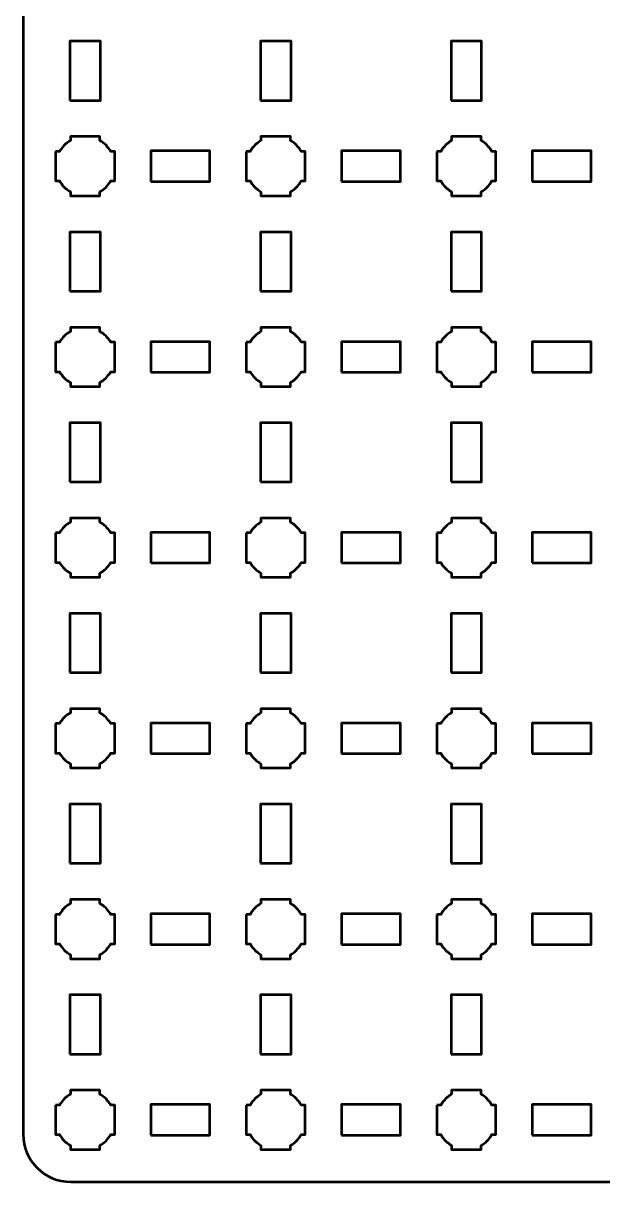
# Model space of a CAD drawing. Header units: centimetres. Extents: x -35.1 to 14.2, y -39.5 to 9.8.
# Drawn here: x -35.15 to -29.07, y -39.5 to -27.35 of the extents above; entities that cross this region are included whole.
import ezdxf

# ---------------------------------------------------------------- set-up
doc = ezdxf.new("R2010")
doc.units = ezdxf.units.CM
doc.header["$MEASUREMENT"] = 0
doc.layers.add('Layer 1', color=7, linetype='Continuous')

msp = doc.modelspace()

# ---------------------------------------------------------------- linework, layer by layer
at = {"layer": 'Layer 1', "color": 250, "lineweight": 53}
for points in [[(-34.66, -28.16), (-34.34, -28.16), (-34.34, -27.54), (-34.66, -27.54), (-34.66, -28.16)], [(-32.66, -28.16), (-32.34, -28.16), (-32.34, -27.54), (-32.66, -27.54), (-32.66, -28.16)], [(-30.66, -28.16), (-30.34, -28.16), (-30.34, -27.54), (-30.66, -27.54), (-30.66, -28.16)], [(-33.81, -29.01), (-33.19, -29.01), (-33.19, -28.69), (-33.81, -28.69), (-33.81, -29.01)], [(-31.81, -29.01), (-31.19, -29.01), (-31.19, -28.69), (-31.81, -28.69), (-31.81, -29.01)], [(-29.81, -29.01), (-29.19, -29.01), (-29.19, -28.69), (-29.81, -28.69), (-29.81, -29.01)], [(-34.66, -30.16), (-34.34, -30.16), (-34.34, -29.54), (-34.66, -29.54), (-34.66, -30.16)], [(-32.66, -30.16), (-32.34, -30.16), (-32.34, -29.54), (-32.66, -29.54), (-32.66, -30.16)], [(-30.66, -30.16), (-30.34, -30.16), (-30.34, -29.54), (-30.66, -29.54), (-30.66, -30.16)], [(-33.81, -31.01), (-33.19, -31.01), (-33.19, -30.69), (-33.81, -30.69), (-33.81, -31.01)], [(-31.81, -31.01), (-31.19, -31.01), (-31.19, -30.69), (-31.81, -30.69), (-31.81, -31.01)], [(-29.81, -31.01), (-29.19, -31.01), (-29.19, -30.69), (-29.81, -30.69), (-29.81, -31.01)], [(-34.66, -32.16), (-34.34, -32.16), (-34.34, -31.54), (-34.66, -31.54), (-34.66, -32.16)], [(-32.66, -32.16), (-32.34, -32.16), (-32.34, -31.54), (-32.66, -31.54), (-32.66, -32.16)], [(-30.66, -32.16), (-30.34, -32.16), (-30.34, -31.54), (-30.66, -31.54), (-30.66, -32.16)], [(-33.81, -33.01), (-33.19, -33.01), (-33.19, -32.69), (-33.81, -32.69), (-33.81, -33.01)], [(-31.81, -33.01), (-31.19, -33.01), (-31.19, -32.69), (-31.81, -32.69), (-31.81, -33.01)], [(-29.81, -33.01), (-29.19, -33.01), (-29.19, -32.69), (-29.81, -32.69), (-29.81, -33.01)], [(-34.66, -34.16), (-34.34, -34.16), (-34.34, -33.54), (-34.66, -33.54), (-34.66, -34.16)], [(-32.66, -34.16), (-32.34, -34.16), (-32.34, -33.54), (-32.66, -33.54), (-32.66, -34.16)], [(-30.66, -34.16), (-30.34, -34.16), (-30.34, -33.54), (-30.66, -33.54), (-30.66, -34.16)], [(-33.81, -35.01), (-33.19, -35.01), (-33.19, -34.69), (-33.81, -34.69), (-33.81, -35.01)], [(-31.81, -35.01), (-31.19, -35.01), (-31.19, -34.69), (-31.81, -34.69), (-31.81, -35.01)], [(-29.81, -35.01), (-29.19, -35.01), (-29.19, -34.69), (-29.81, -34.69), (-29.81, -35.01)], [(-34.66, -36.16), (-34.34, -36.16), (-34.34, -35.54), (-34.66, -35.54), (-34.66, -36.16)], [(-32.66, -36.16), (-32.34, -36.16), (-32.34, -35.54), (-32.66, -35.54), (-32.66, -36.16)], [(-30.66, -36.16), (-30.34, -36.16), (-30.34, -35.54), (-30.66, -35.54), (-30.66, -36.16)], [(-33.81, -37.01), (-33.19, -37.01), (-33.19, -36.69), (-33.81, -36.69), (-33.81, -37.01)], [(-31.81, -37.01), (-31.19, -37.01), (-31.19, -36.69), (-31.81, -36.69), (-31.81, -37.01)], [(-29.81, -37.01), (-29.19, -37.01), (-29.19, -36.69), (-29.81, -36.69), (-29.81, -37.01)], [(-34.66, -38.16), (-34.34, -38.16), (-34.34, -37.54), (-34.66, -37.54), (-34.66, -38.16)], [(-32.66, -38.16), (-32.34, -38.16), (-32.34, -37.54), (-32.66, -37.54), (-32.66, -38.16)], [(-30.66, -38.16), (-30.34, -38.16), (-30.34, -37.54), (-30.66, -37.54), (-30.66, -38.16)], [(-33.81, -39.01), (-33.19, -39.01), (-33.19, -38.69), (-33.81, -38.69), (-33.81, -39.01)], [(-31.81, -39.01), (-31.19, -39.01), (-31.19, -38.69), (-31.81, -38.69), (-31.81, -39.01)], [(-29.81, -39.01), (-29.19, -39.01), (-29.19, -38.69), (-29.81, -38.69), (-29.81, -39.01)]]:
    msp.add_lwpolyline(points, close=True, dxfattribs=at)
msp.add_open_spline([(-35.15, -39), (-35.15, -39), (-35.15, 9.3), (-35.15, 9.3), (-35.15, 9.3), (-35.15, 9.57609), (-34.92609, 9.8), (-34.65, 9.8), (-34.65, 9.8), (-34.65, 9.8), (13.65, 9.8), (13.65, 9.8), (13.65, 9.8), (13.92609, 9.8), (14.15, 9.57609), (14.15, 9.3), (14.15, 9.3), (14.15, 9.3), (14.15, -39), (14.15, -39), (14.15, -39), (14.15, -39.27609), (13.92609, -39.5), (13.65, -39.5), (13.65, -39.5), (13.65, -39.5), (-34.65, -39.5), (-34.65, -39.5), (-34.65, -39.5), (-34.92609, -39.5), (-35.15, -39.27609), (-35.15, -39)], degree=3, knots=[0, 0, 0, 0, 0.125, 0.125, 0.125, 0.125, 0.25, 0.25, 0.25, 0.25, 0.375, 0.375, 0.375, 0.375, 0.5, 0.5, 0.5, 0.5, 0.625, 0.625, 0.625, 0.625, 0.75, 0.75, 0.75, 0.75, 0.875, 0.875, 0.875, 0.875, 1, 1, 1, 1], dxfattribs=at)
at = {"layer": 'Layer 1', "lineweight": 53}
for points in [[(-34.81, -28.695), (-34.81, -28.695), (-34.76851, -28.695), (-34.76851, -28.695), (-34.76851, -28.695), (-34.74128, -28.64795), (-34.70205, -28.60872), (-34.655, -28.58149), (-34.655, -28.58149), (-34.655, -28.58149), (-34.655, -28.54), (-34.655, -28.54), (-34.655, -28.54), (-34.655, -28.54), (-34.5, -28.54), (-34.5, -28.54), (-34.5, -28.54), (-34.5, -28.54), (-34.345, -28.54), (-34.345, -28.54), (-34.345, -28.54), (-34.345, -28.54), (-34.345, -28.58149), (-34.345, -28.58149), (-34.345, -28.58149), (-34.29795, -28.60872), (-34.25872, -28.64795), (-34.23149, -28.695), (-34.23149, -28.695), (-34.23149, -28.695), (-34.19, -28.695), (-34.19, -28.695), (-34.19, -28.695), (-34.19, -28.695), (-34.19, -28.85), (-34.19, -28.85), (-34.19, -28.85), (-34.19, -28.85), (-34.19, -29.005), (-34.19, -29.005), (-34.19, -29.005), (-34.19, -29.005), (-34.23149, -29.005), (-34.23149, -29.005), (-34.23149, -29.005), (-34.25872, -29.05205), (-34.29795, -29.09128), (-34.345, -29.11851), (-34.345, -29.11851), (-34.345, -29.11851), (-34.345, -29.16), (-34.345, -29.16), (-34.345, -29.16), (-34.345, -29.16), (-34.5, -29.16), (-34.5, -29.16), (-34.5, -29.16), (-34.5, -29.16), (-34.655, -29.16), (-34.655, -29.16), (-34.655, -29.16), (-34.655, -29.16), (-34.655, -29.11851), (-34.655, -29.11851), (-34.655, -29.11851), (-34.70205, -29.09128), (-34.74128, -29.05205), (-34.76851, -29.005), (-34.76851, -29.005), (-34.76851, -29.005), (-34.81, -29.005), (-34.81, -29.005), (-34.81, -29.005), (-34.81, -29.005), (-34.81, -28.85), (-34.81, -28.85), (-34.81, -28.85), (-34.81, -28.85), (-34.81, -28.695), (-34.81, -28.695)], [(-32.81, -28.695), (-32.81, -28.695), (-32.76851, -28.695), (-32.76851, -28.695), (-32.76851, -28.695), (-32.74128, -28.64795), (-32.70205, -28.60872), (-32.655, -28.58149), (-32.655, -28.58149), (-32.655, -28.58149), (-32.655, -28.54), (-32.655, -28.54), (-32.655, -28.54), (-32.655, -28.54), (-32.5, -28.54), (-32.5, -28.54), (-32.5, -28.54), (-32.5, -28.54), (-32.345, -28.54), (-32.345, -28.54), (-32.345, -28.54), (-32.345, -28.54), (-32.345, -28.58149), (-32.345, -28.58149), (-32.345, -28.58149), (-32.29795, -28.60872), (-32.25872, -28.64795), (-32.23149, -28.695), (-32.23149, -28.695), (-32.23149, -28.695), (-32.19, -28.695), (-32.19, -28.695), (-32.19, -28.695), (-32.19, -28.695), (-32.19, -28.85), (-32.19, -28.85), (-32.19, -28.85), (-32.19, -28.85), (-32.19, -29.005), (-32.19, -29.005), (-32.19, -29.005), (-32.19, -29.005), (-32.23149, -29.005), (-32.23149, -29.005), (-32.23149, -29.005), (-32.25872, -29.05205), (-32.29795, -29.09128), (-32.345, -29.11851), (-32.345, -29.11851), (-32.345, -29.11851), (-32.345, -29.16), (-32.345, -29.16), (-32.345, -29.16), (-32.345, -29.16), (-32.5, -29.16), (-32.5, -29.16), (-32.5, -29.16), (-32.5, -29.16), (-32.655, -29.16), (-32.655, -29.16), (-32.655, -29.16), (-32.655, -29.16), (-32.655, -29.11851), (-32.655, -29.11851), (-32.655, -29.11851), (-32.70205, -29.09128), (-32.74128, -29.05205), (-32.76851, -29.005), (-32.76851, -29.005), (-32.76851, -29.005), (-32.81, -29.005), (-32.81, -29.005), (-32.81, -29.005), (-32.81, -29.005), (-32.81, -28.85), (-32.81, -28.85), (-32.81, -28.85), (-32.81, -28.85), (-32.81, -28.695), (-32.81, -28.695)], [(-30.81, -28.695), (-30.81, -28.695), (-30.76851, -28.695), (-30.76851, -28.695), (-30.76851, -28.695), (-30.74128, -28.64795), (-30.70205, -28.60872), (-30.655, -28.58149), (-30.655, -28.58149), (-30.655, -28.58149), (-30.655, -28.54), (-30.655, -28.54), (-30.655, -28.54), (-30.655, -28.54), (-30.5, -28.54), (-30.5, -28.54), (-30.5, -28.54), (-30.5, -28.54), (-30.345, -28.54), (-30.345, -28.54), (-30.345, -28.54), (-30.345, -28.54), (-30.345, -28.58149), (-30.345, -28.58149), (-30.345, -28.58149), (-30.29795, -28.60872), (-30.25872, -28.64795), (-30.23149, -28.695), (-30.23149, -28.695), (-30.23149, -28.695), (-30.19, -28.695), (-30.19, -28.695), (-30.19, -28.695), (-30.19, -28.695), (-30.19, -28.85), (-30.19, -28.85), (-30.19, -28.85), (-30.19, -28.85), (-30.19, -29.005), (-30.19, -29.005), (-30.19, -29.005), (-30.19, -29.005), (-30.23149, -29.005), (-30.23149, -29.005), (-30.23149, -29.005), (-30.25872, -29.05205), (-30.29795, -29.09128), (-30.345, -29.11851), (-30.345, -29.11851), (-30.345, -29.11851), (-30.345, -29.16), (-30.345, -29.16), (-30.345, -29.16), (-30.345, -29.16), (-30.5, -29.16), (-30.5, -29.16), (-30.5, -29.16), (-30.5, -29.16), (-30.655, -29.16), (-30.655, -29.16), (-30.655, -29.16), (-30.655, -29.16), (-30.655, -29.11851), (-30.655, -29.11851), (-30.655, -29.11851), (-30.70205, -29.09128), (-30.74128, -29.05205), (-30.76851, -29.005), (-30.76851, -29.005), (-30.76851, -29.005), (-30.81, -29.005), (-30.81, -29.005), (-30.81, -29.005), (-30.81, -29.005), (-30.81, -28.85), (-30.81, -28.85), (-30.81, -28.85), (-30.81, -28.85), (-30.81, -28.695), (-30.81, -28.695)], [(-34.81, -30.695), (-34.81, -30.695), (-34.76851, -30.695), (-34.76851, -30.695), (-34.76851, -30.695), (-34.74128, -30.64795), (-34.70205, -30.60872), (-34.655, -30.58149), (-34.655, -30.58149), (-34.655, -30.58149), (-34.655, -30.54), (-34.655, -30.54), (-34.655, -30.54), (-34.655, -30.54), (-34.5, -30.54), (-34.5, -30.54), (-34.5, -30.54), (-34.5, -30.54), (-34.345, -30.54), (-34.345, -30.54), (-34.345, -30.54), (-34.345, -30.54), (-34.345, -30.58149), (-34.345, -30.58149), (-34.345, -30.58149), (-34.29795, -30.60872), (-34.25872, -30.64795), (-34.23149, -30.695), (-34.23149, -30.695), (-34.23149, -30.695), (-34.19, -30.695), (-34.19, -30.695), (-34.19, -30.695), (-34.19, -30.695), (-34.19, -30.85), (-34.19, -30.85), (-34.19, -30.85), (-34.19, -30.85), (-34.19, -31.005), (-34.19, -31.005), (-34.19, -31.005), (-34.19, -31.005), (-34.23149, -31.005), (-34.23149, -31.005), (-34.23149, -31.005), (-34.25872, -31.05205), (-34.29795, -31.09128), (-34.345, -31.11851), (-34.345, -31.11851), (-34.345, -31.11851), (-34.345, -31.16), (-34.345, -31.16), (-34.345, -31.16), (-34.345, -31.16), (-34.5, -31.16), (-34.5, -31.16), (-34.5, -31.16), (-34.5, -31.16), (-34.655, -31.16), (-34.655, -31.16), (-34.655, -31.16), (-34.655, -31.16), (-34.655, -31.11851), (-34.655, -31.11851), (-34.655, -31.11851), (-34.70205, -31.09128), (-34.74128, -31.05205), (-34.76851, -31.005), (-34.76851, -31.005), (-34.76851, -31.005), (-34.81, -31.005), (-34.81, -31.005), (-34.81, -31.005), (-34.81, -31.005), (-34.81, -30.85), (-34.81, -30.85), (-34.81, -30.85), (-34.81, -30.85), (-34.81, -30.695), (-34.81, -30.695)], [(-32.81, -30.695), (-32.81, -30.695), (-32.76851, -30.695), (-32.76851, -30.695), (-32.76851, -30.695), (-32.74128, -30.64795), (-32.70205, -30.60872), (-32.655, -30.58149), (-32.655, -30.58149), (-32.655, -30.58149), (-32.655, -30.54), (-32.655, -30.54), (-32.655, -30.54), (-32.655, -30.54), (-32.5, -30.54), (-32.5, -30.54), (-32.5, -30.54), (-32.5, -30.54), (-32.345, -30.54), (-32.345, -30.54), (-32.345, -30.54), (-32.345, -30.54), (-32.345, -30.58149), (-32.345, -30.58149), (-32.345, -30.58149), (-32.29795, -30.60872), (-32.25872, -30.64795), (-32.23149, -30.695), (-32.23149, -30.695), (-32.23149, -30.695), (-32.19, -30.695), (-32.19, -30.695), (-32.19, -30.695), (-32.19, -30.695), (-32.19, -30.85), (-32.19, -30.85), (-32.19, -30.85), (-32.19, -30.85), (-32.19, -31.005), (-32.19, -31.005), (-32.19, -31.005), (-32.19, -31.005), (-32.23149, -31.005), (-32.23149, -31.005), (-32.23149, -31.005), (-32.25872, -31.05205), (-32.29795, -31.09128), (-32.345, -31.11851), (-32.345, -31.11851), (-32.345, -31.11851), (-32.345, -31.16), (-32.345, -31.16), (-32.345, -31.16), (-32.345, -31.16), (-32.5, -31.16), (-32.5, -31.16), (-32.5, -31.16), (-32.5, -31.16), (-32.655, -31.16), (-32.655, -31.16), (-32.655, -31.16), (-32.655, -31.16), (-32.655, -31.11851), (-32.655, -31.11851), (-32.655, -31.11851), (-32.70205, -31.09128), (-32.74128, -31.05205), (-32.76851, -31.005), (-32.76851, -31.005), (-32.76851, -31.005), (-32.81, -31.005), (-32.81, -31.005), (-32.81, -31.005), (-32.81, -31.005), (-32.81, -30.85), (-32.81, -30.85), (-32.81, -30.85), (-32.81, -30.85), (-32.81, -30.695), (-32.81, -30.695)], [(-30.81, -30.695), (-30.81, -30.695), (-30.76851, -30.695), (-30.76851, -30.695), (-30.76851, -30.695), (-30.74128, -30.64795), (-30.70205, -30.60872), (-30.655, -30.58149), (-30.655, -30.58149), (-30.655, -30.58149), (-30.655, -30.54), (-30.655, -30.54), (-30.655, -30.54), (-30.655, -30.54), (-30.5, -30.54), (-30.5, -30.54), (-30.5, -30.54), (-30.5, -30.54), (-30.345, -30.54), (-30.345, -30.54), (-30.345, -30.54), (-30.345, -30.54), (-30.345, -30.58149), (-30.345, -30.58149), (-30.345, -30.58149), (-30.29795, -30.60872), (-30.25872, -30.64795), (-30.23149, -30.695), (-30.23149, -30.695), (-30.23149, -30.695), (-30.19, -30.695), (-30.19, -30.695), (-30.19, -30.695), (-30.19, -30.695), (-30.19, -30.85), (-30.19, -30.85), (-30.19, -30.85), (-30.19, -30.85), (-30.19, -31.005), (-30.19, -31.005), (-30.19, -31.005), (-30.19, -31.005), (-30.23149, -31.005), (-30.23149, -31.005), (-30.23149, -31.005), (-30.25872, -31.05205), (-30.29795, -31.09128), (-30.345, -31.11851), (-30.345, -31.11851), (-30.345, -31.11851), (-30.345, -31.16), (-30.345, -31.16), (-30.345, -31.16), (-30.345, -31.16), (-30.5, -31.16), (-30.5, -31.16), (-30.5, -31.16), (-30.5, -31.16), (-30.655, -31.16), (-30.655, -31.16), (-30.655, -31.16), (-30.655, -31.16), (-30.655, -31.11851), (-30.655, -31.11851), (-30.655, -31.11851), (-30.70205, -31.09128), (-30.74128, -31.05205), (-30.76851, -31.005), (-30.76851, -31.005), (-30.76851, -31.005), (-30.81, -31.005), (-30.81, -31.005), (-30.81, -31.005), (-30.81, -31.005), (-30.81, -30.85), (-30.81, -30.85), (-30.81, -30.85), (-30.81, -30.85), (-30.81, -30.695), (-30.81, -30.695)], [(-34.81, -32.695), (-34.81, -32.695), (-34.76851, -32.695), (-34.76851, -32.695), (-34.76851, -32.695), (-34.74128, -32.64795), (-34.70205, -32.60872), (-34.655, -32.58149), (-34.655, -32.58149), (-34.655, -32.58149), (-34.655, -32.54), (-34.655, -32.54), (-34.655, -32.54), (-34.655, -32.54), (-34.5, -32.54), (-34.5, -32.54), (-34.5, -32.54), (-34.5, -32.54), (-34.345, -32.54), (-34.345, -32.54), (-34.345, -32.54), (-34.345, -32.54), (-34.345, -32.58149), (-34.345, -32.58149), (-34.345, -32.58149), (-34.29795, -32.60872), (-34.25872, -32.64795), (-34.23149, -32.695), (-34.23149, -32.695), (-34.23149, -32.695), (-34.19, -32.695), (-34.19, -32.695), (-34.19, -32.695), (-34.19, -32.695), (-34.19, -32.85), (-34.19, -32.85), (-34.19, -32.85), (-34.19, -32.85), (-34.19, -33.005), (-34.19, -33.005), (-34.19, -33.005), (-34.19, -33.005), (-34.23149, -33.005), (-34.23149, -33.005), (-34.23149, -33.005), (-34.25872, -33.05205), (-34.29795, -33.09128), (-34.345, -33.11851), (-34.345, -33.11851), (-34.345, -33.11851), (-34.345, -33.16), (-34.345, -33.16), (-34.345, -33.16), (-34.345, -33.16), (-34.5, -33.16), (-34.5, -33.16), (-34.5, -33.16), (-34.5, -33.16), (-34.655, -33.16), (-34.655, -33.16), (-34.655, -33.16), (-34.655, -33.16), (-34.655, -33.11851), (-34.655, -33.11851), (-34.655, -33.11851), (-34.70205, -33.09128), (-34.74128, -33.05205), (-34.76851, -33.005), (-34.76851, -33.005), (-34.76851, -33.005), (-34.81, -33.005), (-34.81, -33.005), (-34.81, -33.005), (-34.81, -33.005), (-34.81, -32.85), (-34.81, -32.85), (-34.81, -32.85), (-34.81, -32.85), (-34.81, -32.695), (-34.81, -32.695)], [(-32.81, -32.695), (-32.81, -32.695), (-32.76851, -32.695), (-32.76851, -32.695), (-32.76851, -32.695), (-32.74128, -32.64795), (-32.70205, -32.60872), (-32.655, -32.58149), (-32.655, -32.58149), (-32.655, -32.58149), (-32.655, -32.54), (-32.655, -32.54), (-32.655, -32.54), (-32.655, -32.54), (-32.5, -32.54), (-32.5, -32.54), (-32.5, -32.54), (-32.5, -32.54), (-32.345, -32.54), (-32.345, -32.54), (-32.345, -32.54), (-32.345, -32.54), (-32.345, -32.58149), (-32.345, -32.58149), (-32.345, -32.58149), (-32.29795, -32.60872), (-32.25872, -32.64795), (-32.23149, -32.695), (-32.23149, -32.695), (-32.23149, -32.695), (-32.19, -32.695), (-32.19, -32.695), (-32.19, -32.695), (-32.19, -32.695), (-32.19, -32.85), (-32.19, -32.85), (-32.19, -32.85), (-32.19, -32.85), (-32.19, -33.005), (-32.19, -33.005), (-32.19, -33.005), (-32.19, -33.005), (-32.23149, -33.005), (-32.23149, -33.005), (-32.23149, -33.005), (-32.25872, -33.05205), (-32.29795, -33.09128), (-32.345, -33.11851), (-32.345, -33.11851), (-32.345, -33.11851), (-32.345, -33.16), (-32.345, -33.16), (-32.345, -33.16), (-32.345, -33.16), (-32.5, -33.16), (-32.5, -33.16), (-32.5, -33.16), (-32.5, -33.16), (-32.655, -33.16), (-32.655, -33.16), (-32.655, -33.16), (-32.655, -33.16), (-32.655, -33.11851), (-32.655, -33.11851), (-32.655, -33.11851), (-32.70205, -33.09128), (-32.74128, -33.05205), (-32.76851, -33.005), (-32.76851, -33.005), (-32.76851, -33.005), (-32.81, -33.005), (-32.81, -33.005), (-32.81, -33.005), (-32.81, -33.005), (-32.81, -32.85), (-32.81, -32.85), (-32.81, -32.85), (-32.81, -32.85), (-32.81, -32.695), (-32.81, -32.695)], [(-30.81, -32.695), (-30.81, -32.695), (-30.76851, -32.695), (-30.76851, -32.695), (-30.76851, -32.695), (-30.74128, -32.64795), (-30.70205, -32.60872), (-30.655, -32.58149), (-30.655, -32.58149), (-30.655, -32.58149), (-30.655, -32.54), (-30.655, -32.54), (-30.655, -32.54), (-30.655, -32.54), (-30.5, -32.54), (-30.5, -32.54), (-30.5, -32.54), (-30.5, -32.54), (-30.345, -32.54), (-30.345, -32.54), (-30.345, -32.54), (-30.345, -32.54), (-30.345, -32.58149), (-30.345, -32.58149), (-30.345, -32.58149), (-30.29795, -32.60872), (-30.25872, -32.64795), (-30.23149, -32.695), (-30.23149, -32.695), (-30.23149, -32.695), (-30.19, -32.695), (-30.19, -32.695), (-30.19, -32.695), (-30.19, -32.695), (-30.19, -32.85), (-30.19, -32.85), (-30.19, -32.85), (-30.19, -32.85), (-30.19, -33.005), (-30.19, -33.005), (-30.19, -33.005), (-30.19, -33.005), (-30.23149, -33.005), (-30.23149, -33.005), (-30.23149, -33.005), (-30.25872, -33.05205), (-30.29795, -33.09128), (-30.345, -33.11851), (-30.345, -33.11851), (-30.345, -33.11851), (-30.345, -33.16), (-30.345, -33.16), (-30.345, -33.16), (-30.345, -33.16), (-30.5, -33.16), (-30.5, -33.16), (-30.5, -33.16), (-30.5, -33.16), (-30.655, -33.16), (-30.655, -33.16), (-30.655, -33.16), (-30.655, -33.16), (-30.655, -33.11851), (-30.655, -33.11851), (-30.655, -33.11851), (-30.70205, -33.09128), (-30.74128, -33.05205), (-30.76851, -33.005), (-30.76851, -33.005), (-30.76851, -33.005), (-30.81, -33.005), (-30.81, -33.005), (-30.81, -33.005), (-30.81, -33.005), (-30.81, -32.85), (-30.81, -32.85), (-30.81, -32.85), (-30.81, -32.85), (-30.81, -32.695), (-30.81, -32.695)], [(-34.81, -34.695), (-34.81, -34.695), (-34.76851, -34.695), (-34.76851, -34.695), (-34.76851, -34.695), (-34.74128, -34.64795), (-34.70205, -34.60872), (-34.655, -34.58149), (-34.655, -34.58149), (-34.655, -34.58149), (-34.655, -34.54), (-34.655, -34.54), (-34.655, -34.54), (-34.655, -34.54), (-34.5, -34.54), (-34.5, -34.54), (-34.5, -34.54), (-34.5, -34.54), (-34.345, -34.54), (-34.345, -34.54), (-34.345, -34.54), (-34.345, -34.54), (-34.345, -34.58149), (-34.345, -34.58149), (-34.345, -34.58149), (-34.29795, -34.60872), (-34.25872, -34.64795), (-34.23149, -34.695), (-34.23149, -34.695), (-34.23149, -34.695), (-34.19, -34.695), (-34.19, -34.695), (-34.19, -34.695), (-34.19, -34.695), (-34.19, -34.85), (-34.19, -34.85), (-34.19, -34.85), (-34.19, -34.85), (-34.19, -35.005), (-34.19, -35.005), (-34.19, -35.005), (-34.19, -35.005), (-34.23149, -35.005), (-34.23149, -35.005), (-34.23149, -35.005), (-34.25872, -35.05205), (-34.29795, -35.09128), (-34.345, -35.11851), (-34.345, -35.11851), (-34.345, -35.11851), (-34.345, -35.16), (-34.345, -35.16), (-34.345, -35.16), (-34.345, -35.16), (-34.5, -35.16), (-34.5, -35.16), (-34.5, -35.16), (-34.5, -35.16), (-34.655, -35.16), (-34.655, -35.16), (-34.655, -35.16), (-34.655, -35.16), (-34.655, -35.11851), (-34.655, -35.11851), (-34.655, -35.11851), (-34.70205, -35.09128), (-34.74128, -35.05205), (-34.76851, -35.005), (-34.76851, -35.005), (-34.76851, -35.005), (-34.81, -35.005), (-34.81, -35.005), (-34.81, -35.005), (-34.81, -35.005), (-34.81, -34.85), (-34.81, -34.85), (-34.81, -34.85), (-34.81, -34.85), (-34.81, -34.695), (-34.81, -34.695)], [(-32.81, -34.695), (-32.81, -34.695), (-32.76851, -34.695), (-32.76851, -34.695), (-32.76851, -34.695), (-32.74128, -34.64795), (-32.70205, -34.60872), (-32.655, -34.58149), (-32.655, -34.58149), (-32.655, -34.58149), (-32.655, -34.54), (-32.655, -34.54), (-32.655, -34.54), (-32.655, -34.54), (-32.5, -34.54), (-32.5, -34.54), (-32.5, -34.54), (-32.5, -34.54), (-32.345, -34.54), (-32.345, -34.54), (-32.345, -34.54), (-32.345, -34.54), (-32.345, -34.58149), (-32.345, -34.58149), (-32.345, -34.58149), (-32.29795, -34.60872), (-32.25872, -34.64795), (-32.23149, -34.695), (-32.23149, -34.695), (-32.23149, -34.695), (-32.19, -34.695), (-32.19, -34.695), (-32.19, -34.695), (-32.19, -34.695), (-32.19, -34.85), (-32.19, -34.85), (-32.19, -34.85), (-32.19, -34.85), (-32.19, -35.005), (-32.19, -35.005), (-32.19, -35.005), (-32.19, -35.005), (-32.23149, -35.005), (-32.23149, -35.005), (-32.23149, -35.005), (-32.25872, -35.05205), (-32.29795, -35.09128), (-32.345, -35.11851), (-32.345, -35.11851), (-32.345, -35.11851), (-32.345, -35.16), (-32.345, -35.16), (-32.345, -35.16), (-32.345, -35.16), (-32.5, -35.16), (-32.5, -35.16), (-32.5, -35.16), (-32.5, -35.16), (-32.655, -35.16), (-32.655, -35.16), (-32.655, -35.16), (-32.655, -35.16), (-32.655, -35.11851), (-32.655, -35.11851), (-32.655, -35.11851), (-32.70205, -35.09128), (-32.74128, -35.05205), (-32.76851, -35.005), (-32.76851, -35.005), (-32.76851, -35.005), (-32.81, -35.005), (-32.81, -35.005), (-32.81, -35.005), (-32.81, -35.005), (-32.81, -34.85), (-32.81, -34.85), (-32.81, -34.85), (-32.81, -34.85), (-32.81, -34.695), (-32.81, -34.695)], [(-30.81, -34.695), (-30.81, -34.695), (-30.76851, -34.695), (-30.76851, -34.695), (-30.76851, -34.695), (-30.74128, -34.64795), (-30.70205, -34.60872), (-30.655, -34.58149), (-30.655, -34.58149), (-30.655, -34.58149), (-30.655, -34.54), (-30.655, -34.54), (-30.655, -34.54), (-30.655, -34.54), (-30.5, -34.54), (-30.5, -34.54), (-30.5, -34.54), (-30.5, -34.54), (-30.345, -34.54), (-30.345, -34.54), (-30.345, -34.54), (-30.345, -34.54), (-30.345, -34.58149), (-30.345, -34.58149), (-30.345, -34.58149), (-30.29795, -34.60872), (-30.25872, -34.64795), (-30.23149, -34.695), (-30.23149, -34.695), (-30.23149, -34.695), (-30.19, -34.695), (-30.19, -34.695), (-30.19, -34.695), (-30.19, -34.695), (-30.19, -34.85), (-30.19, -34.85), (-30.19, -34.85), (-30.19, -34.85), (-30.19, -35.005), (-30.19, -35.005), (-30.19, -35.005), (-30.19, -35.005), (-30.23149, -35.005), (-30.23149, -35.005), (-30.23149, -35.005), (-30.25872, -35.05205), (-30.29795, -35.09128), (-30.345, -35.11851), (-30.345, -35.11851), (-30.345, -35.11851), (-30.345, -35.16), (-30.345, -35.16), (-30.345, -35.16), (-30.345, -35.16), (-30.5, -35.16), (-30.5, -35.16), (-30.5, -35.16), (-30.5, -35.16), (-30.655, -35.16), (-30.655, -35.16), (-30.655, -35.16), (-30.655, -35.16), (-30.655, -35.11851), (-30.655, -35.11851), (-30.655, -35.11851), (-30.70205, -35.09128), (-30.74128, -35.05205), (-30.76851, -35.005), (-30.76851, -35.005), (-30.76851, -35.005), (-30.81, -35.005), (-30.81, -35.005), (-30.81, -35.005), (-30.81, -35.005), (-30.81, -34.85), (-30.81, -34.85), (-30.81, -34.85), (-30.81, -34.85), (-30.81, -34.695), (-30.81, -34.695)], [(-34.81, -36.695), (-34.81, -36.695), (-34.76851, -36.695), (-34.76851, -36.695), (-34.76851, -36.695), (-34.74128, -36.64795), (-34.70205, -36.60872), (-34.655, -36.58149), (-34.655, -36.58149), (-34.655, -36.58149), (-34.655, -36.54), (-34.655, -36.54), (-34.655, -36.54), (-34.655, -36.54), (-34.5, -36.54), (-34.5, -36.54), (-34.5, -36.54), (-34.5, -36.54), (-34.345, -36.54), (-34.345, -36.54), (-34.345, -36.54), (-34.345, -36.54), (-34.345, -36.58149), (-34.345, -36.58149), (-34.345, -36.58149), (-34.29795, -36.60872), (-34.25872, -36.64795), (-34.23149, -36.695), (-34.23149, -36.695), (-34.23149, -36.695), (-34.19, -36.695), (-34.19, -36.695), (-34.19, -36.695), (-34.19, -36.695), (-34.19, -36.85), (-34.19, -36.85), (-34.19, -36.85), (-34.19, -36.85), (-34.19, -37.005), (-34.19, -37.005), (-34.19, -37.005), (-34.19, -37.005), (-34.23149, -37.005), (-34.23149, -37.005), (-34.23149, -37.005), (-34.25872, -37.05205), (-34.29795, -37.09128), (-34.345, -37.11851), (-34.345, -37.11851), (-34.345, -37.11851), (-34.345, -37.16), (-34.345, -37.16), (-34.345, -37.16), (-34.345, -37.16), (-34.5, -37.16), (-34.5, -37.16), (-34.5, -37.16), (-34.5, -37.16), (-34.655, -37.16), (-34.655, -37.16), (-34.655, -37.16), (-34.655, -37.16), (-34.655, -37.11851), (-34.655, -37.11851), (-34.655, -37.11851), (-34.70205, -37.09128), (-34.74128, -37.05205), (-34.76851, -37.005), (-34.76851, -37.005), (-34.76851, -37.005), (-34.81, -37.005), (-34.81, -37.005), (-34.81, -37.005), (-34.81, -37.005), (-34.81, -36.85), (-34.81, -36.85), (-34.81, -36.85), (-34.81, -36.85), (-34.81, -36.695), (-34.81, -36.695)], [(-32.81, -36.695), (-32.81, -36.695), (-32.76851, -36.695), (-32.76851, -36.695), (-32.76851, -36.695), (-32.74128, -36.64795), (-32.70205, -36.60872), (-32.655, -36.58149), (-32.655, -36.58149), (-32.655, -36.58149), (-32.655, -36.54), (-32.655, -36.54), (-32.655, -36.54), (-32.655, -36.54), (-32.5, -36.54), (-32.5, -36.54), (-32.5, -36.54), (-32.5, -36.54), (-32.345, -36.54), (-32.345, -36.54), (-32.345, -36.54), (-32.345, -36.54), (-32.345, -36.58149), (-32.345, -36.58149), (-32.345, -36.58149), (-32.29795, -36.60872), (-32.25872, -36.64795), (-32.23149, -36.695), (-32.23149, -36.695), (-32.23149, -36.695), (-32.19, -36.695), (-32.19, -36.695), (-32.19, -36.695), (-32.19, -36.695), (-32.19, -36.85), (-32.19, -36.85), (-32.19, -36.85), (-32.19, -36.85), (-32.19, -37.005), (-32.19, -37.005), (-32.19, -37.005), (-32.19, -37.005), (-32.23149, -37.005), (-32.23149, -37.005), (-32.23149, -37.005), (-32.25872, -37.05205), (-32.29795, -37.09128), (-32.345, -37.11851), (-32.345, -37.11851), (-32.345, -37.11851), (-32.345, -37.16), (-32.345, -37.16), (-32.345, -37.16), (-32.345, -37.16), (-32.5, -37.16), (-32.5, -37.16), (-32.5, -37.16), (-32.5, -37.16), (-32.655, -37.16), (-32.655, -37.16), (-32.655, -37.16), (-32.655, -37.16), (-32.655, -37.11851), (-32.655, -37.11851), (-32.655, -37.11851), (-32.70205, -37.09128), (-32.74128, -37.05205), (-32.76851, -37.005), (-32.76851, -37.005), (-32.76851, -37.005), (-32.81, -37.005), (-32.81, -37.005), (-32.81, -37.005), (-32.81, -37.005), (-32.81, -36.85), (-32.81, -36.85), (-32.81, -36.85), (-32.81, -36.85), (-32.81, -36.695), (-32.81, -36.695)], [(-30.81, -36.695), (-30.81, -36.695), (-30.76851, -36.695), (-30.76851, -36.695), (-30.76851, -36.695), (-30.74128, -36.64795), (-30.70205, -36.60872), (-30.655, -36.58149), (-30.655, -36.58149), (-30.655, -36.58149), (-30.655, -36.54), (-30.655, -36.54), (-30.655, -36.54), (-30.655, -36.54), (-30.5, -36.54), (-30.5, -36.54), (-30.5, -36.54), (-30.5, -36.54), (-30.345, -36.54), (-30.345, -36.54), (-30.345, -36.54), (-30.345, -36.54), (-30.345, -36.58149), (-30.345, -36.58149), (-30.345, -36.58149), (-30.29795, -36.60872), (-30.25872, -36.64795), (-30.23149, -36.695), (-30.23149, -36.695), (-30.23149, -36.695), (-30.19, -36.695), (-30.19, -36.695), (-30.19, -36.695), (-30.19, -36.695), (-30.19, -36.85), (-30.19, -36.85), (-30.19, -36.85), (-30.19, -36.85), (-30.19, -37.005), (-30.19, -37.005), (-30.19, -37.005), (-30.19, -37.005), (-30.23149, -37.005), (-30.23149, -37.005), (-30.23149, -37.005), (-30.25872, -37.05205), (-30.29795, -37.09128), (-30.345, -37.11851), (-30.345, -37.11851), (-30.345, -37.11851), (-30.345, -37.16), (-30.345, -37.16), (-30.345, -37.16), (-30.345, -37.16), (-30.5, -37.16), (-30.5, -37.16), (-30.5, -37.16), (-30.5, -37.16), (-30.655, -37.16), (-30.655, -37.16), (-30.655, -37.16), (-30.655, -37.16), (-30.655, -37.11851), (-30.655, -37.11851), (-30.655, -37.11851), (-30.70205, -37.09128), (-30.74128, -37.05205), (-30.76851, -37.005), (-30.76851, -37.005), (-30.76851, -37.005), (-30.81, -37.005), (-30.81, -37.005), (-30.81, -37.005), (-30.81, -37.005), (-30.81, -36.85), (-30.81, -36.85), (-30.81, -36.85), (-30.81, -36.85), (-30.81, -36.695), (-30.81, -36.695)], [(-34.81, -38.695), (-34.81, -38.695), (-34.76851, -38.695), (-34.76851, -38.695), (-34.76851, -38.695), (-34.74128, -38.64795), (-34.70205, -38.60872), (-34.655, -38.58149), (-34.655, -38.58149), (-34.655, -38.58149), (-34.655, -38.54), (-34.655, -38.54), (-34.655, -38.54), (-34.655, -38.54), (-34.5, -38.54), (-34.5, -38.54), (-34.5, -38.54), (-34.5, -38.54), (-34.345, -38.54), (-34.345, -38.54), (-34.345, -38.54), (-34.345, -38.54), (-34.345, -38.58149), (-34.345, -38.58149), (-34.345, -38.58149), (-34.29795, -38.60872), (-34.25872, -38.64795), (-34.23149, -38.695), (-34.23149, -38.695), (-34.23149, -38.695), (-34.19, -38.695), (-34.19, -38.695), (-34.19, -38.695), (-34.19, -38.695), (-34.19, -38.85), (-34.19, -38.85), (-34.19, -38.85), (-34.19, -38.85), (-34.19, -39.005), (-34.19, -39.005), (-34.19, -39.005), (-34.19, -39.005), (-34.23149, -39.005), (-34.23149, -39.005), (-34.23149, -39.005), (-34.25872, -39.05205), (-34.29795, -39.09128), (-34.345, -39.11851), (-34.345, -39.11851), (-34.345, -39.11851), (-34.345, -39.16), (-34.345, -39.16), (-34.345, -39.16), (-34.345, -39.16), (-34.5, -39.16), (-34.5, -39.16), (-34.5, -39.16), (-34.5, -39.16), (-34.655, -39.16), (-34.655, -39.16), (-34.655, -39.16), (-34.655, -39.16), (-34.655, -39.11851), (-34.655, -39.11851), (-34.655, -39.11851), (-34.70205, -39.09128), (-34.74128, -39.05205), (-34.76851, -39.005), (-34.76851, -39.005), (-34.76851, -39.005), (-34.81, -39.005), (-34.81, -39.005), (-34.81, -39.005), (-34.81, -39.005), (-34.81, -38.85), (-34.81, -38.85), (-34.81, -38.85), (-34.81, -38.85), (-34.81, -38.695), (-34.81, -38.695)], [(-32.81, -38.695), (-32.81, -38.695), (-32.76851, -38.695), (-32.76851, -38.695), (-32.76851, -38.695), (-32.74128, -38.64795), (-32.70205, -38.60872), (-32.655, -38.58149), (-32.655, -38.58149), (-32.655, -38.58149), (-32.655, -38.54), (-32.655, -38.54), (-32.655, -38.54), (-32.655, -38.54), (-32.5, -38.54), (-32.5, -38.54), (-32.5, -38.54), (-32.5, -38.54), (-32.345, -38.54), (-32.345, -38.54), (-32.345, -38.54), (-32.345, -38.54), (-32.345, -38.58149), (-32.345, -38.58149), (-32.345, -38.58149), (-32.29795, -38.60872), (-32.25872, -38.64795), (-32.23149, -38.695), (-32.23149, -38.695), (-32.23149, -38.695), (-32.19, -38.695), (-32.19, -38.695), (-32.19, -38.695), (-32.19, -38.695), (-32.19, -38.85), (-32.19, -38.85), (-32.19, -38.85), (-32.19, -38.85), (-32.19, -39.005), (-32.19, -39.005), (-32.19, -39.005), (-32.19, -39.005), (-32.23149, -39.005), (-32.23149, -39.005), (-32.23149, -39.005), (-32.25872, -39.05205), (-32.29795, -39.09128), (-32.345, -39.11851), (-32.345, -39.11851), (-32.345, -39.11851), (-32.345, -39.16), (-32.345, -39.16), (-32.345, -39.16), (-32.345, -39.16), (-32.5, -39.16), (-32.5, -39.16), (-32.5, -39.16), (-32.5, -39.16), (-32.655, -39.16), (-32.655, -39.16), (-32.655, -39.16), (-32.655, -39.16), (-32.655, -39.11851), (-32.655, -39.11851), (-32.655, -39.11851), (-32.70205, -39.09128), (-32.74128, -39.05205), (-32.76851, -39.005), (-32.76851, -39.005), (-32.76851, -39.005), (-32.81, -39.005), (-32.81, -39.005), (-32.81, -39.005), (-32.81, -39.005), (-32.81, -38.85), (-32.81, -38.85), (-32.81, -38.85), (-32.81, -38.85), (-32.81, -38.695), (-32.81, -38.695)], [(-30.81, -38.695), (-30.81, -38.695), (-30.76851, -38.695), (-30.76851, -38.695), (-30.76851, -38.695), (-30.74128, -38.64795), (-30.70205, -38.60872), (-30.655, -38.58149), (-30.655, -38.58149), (-30.655, -38.58149), (-30.655, -38.54), (-30.655, -38.54), (-30.655, -38.54), (-30.655, -38.54), (-30.5, -38.54), (-30.5, -38.54), (-30.5, -38.54), (-30.5, -38.54), (-30.345, -38.54), (-30.345, -38.54), (-30.345, -38.54), (-30.345, -38.54), (-30.345, -38.58149), (-30.345, -38.58149), (-30.345, -38.58149), (-30.29795, -38.60872), (-30.25872, -38.64795), (-30.23149, -38.695), (-30.23149, -38.695), (-30.23149, -38.695), (-30.19, -38.695), (-30.19, -38.695), (-30.19, -38.695), (-30.19, -38.695), (-30.19, -38.85), (-30.19, -38.85), (-30.19, -38.85), (-30.19, -38.85), (-30.19, -39.005), (-30.19, -39.005), (-30.19, -39.005), (-30.19, -39.005), (-30.23149, -39.005), (-30.23149, -39.005), (-30.23149, -39.005), (-30.25872, -39.05205), (-30.29795, -39.09128), (-30.345, -39.11851), (-30.345, -39.11851), (-30.345, -39.11851), (-30.345, -39.16), (-30.345, -39.16), (-30.345, -39.16), (-30.345, -39.16), (-30.5, -39.16), (-30.5, -39.16), (-30.5, -39.16), (-30.5, -39.16), (-30.655, -39.16), (-30.655, -39.16), (-30.655, -39.16), (-30.655, -39.16), (-30.655, -39.11851), (-30.655, -39.11851), (-30.655, -39.11851), (-30.70205, -39.09128), (-30.74128, -39.05205), (-30.76851, -39.005), (-30.76851, -39.005), (-30.76851, -39.005), (-30.81, -39.005), (-30.81, -39.005), (-30.81, -39.005), (-30.81, -39.005), (-30.81, -38.85), (-30.81, -38.85), (-30.81, -38.85), (-30.81, -38.85), (-30.81, -38.695), (-30.81, -38.695)]]:
    msp.add_open_spline(points, degree=3, knots=[0, 0, 0, 0, 0.05, 0.05, 0.05, 0.05, 0.1, 0.1, 0.1, 0.1, 0.15, 0.15, 0.15, 0.15, 0.2, 0.2, 0.2, 0.2, 0.25, 0.25, 0.25, 0.25, 0.3, 0.3, 0.3, 0.3, 0.35, 0.35, 0.35, 0.35, 0.4, 0.4, 0.4, 0.4, 0.45, 0.45, 0.45, 0.45, 0.5, 0.5, 0.5, 0.5, 0.55, 0.55, 0.55, 0.55, 0.6, 0.6, 0.6, 0.6, 0.65, 0.65, 0.65, 0.65, 0.7, 0.7, 0.7, 0.7, 0.75, 0.75, 0.75, 0.75, 0.8, 0.8, 0.8, 0.8, 0.85, 0.85, 0.85, 0.85, 0.9, 0.9, 0.9, 0.9, 0.95, 0.95, 0.95, 0.95, 1, 1, 1, 1], dxfattribs=at)

doc.saveas('drawing.dxf')
